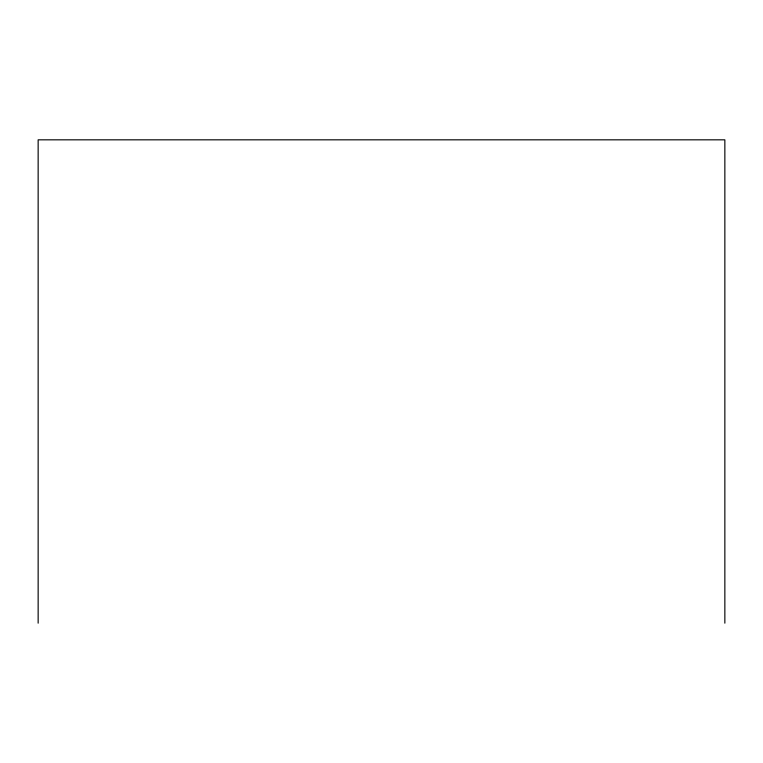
<?xml version="1.0" encoding="UTF-8"?>
<svg xmlns="http://www.w3.org/2000/svg" width="763" height="763" viewBox="0 0 763 763"><rect width="100%" height="100%" fill="white"/><g stroke="black" fill="none" stroke-linecap="round" stroke-linejoin="round"><path stroke-width="1.14" d="M724.85 623.171L724.85 139.829L38.15 139.829L38.15 623.171"/></g></svg>
